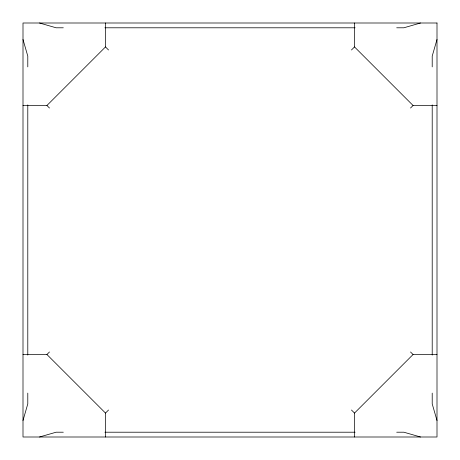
<?xml version="1.0" encoding="UTF-8"?>
<svg xmlns="http://www.w3.org/2000/svg" width="460" height="460" viewBox="0 0 460 460"><rect width="100%" height="100%" fill="white"/><g stroke="black" fill="none" stroke-linecap="round" stroke-linejoin="round"><path stroke-width="0.69" d="M23 420.503L27.79 403.88L27.79 393.116M437 39.497L432.21 56.12L432.21 66.884M23 105.484L46.937 105.484L105.484 46.937L105.484 23M23 354.516L46.937 354.516L49.479 351.975M351.463 49.985L354.516 46.937L354.516 23M105.484 437L105.484 413.063L108.537 410.015M410.521 108.025L413.063 105.484L437 105.484M354.516 437L354.516 413.063L413.063 354.516L437 354.516M420.503 23L403.88 27.79L396.704 27.79M39.497 437L56.12 432.21L63.296 432.21M63.296 27.79L56.12 27.79L39.497 23M104.903 27.79L355.097 27.79M104.903 432.21L355.097 432.21M396.704 432.21L403.88 432.21L420.503 437M354.516 46.937L413.063 105.484M105.484 46.937L108.537 49.985M410.521 351.975L413.063 354.516M46.937 105.484L49.479 108.025M351.463 410.015L354.516 413.063M46.937 354.516L105.484 413.063M437 420.503L432.21 403.88L432.21 393.116M23 39.497L27.79 56.12L27.79 66.884M432.21 104.903L432.21 355.097M27.79 104.903L27.79 355.097M437 23L23 23L23 437L437 437L437 23"/></g></svg>
